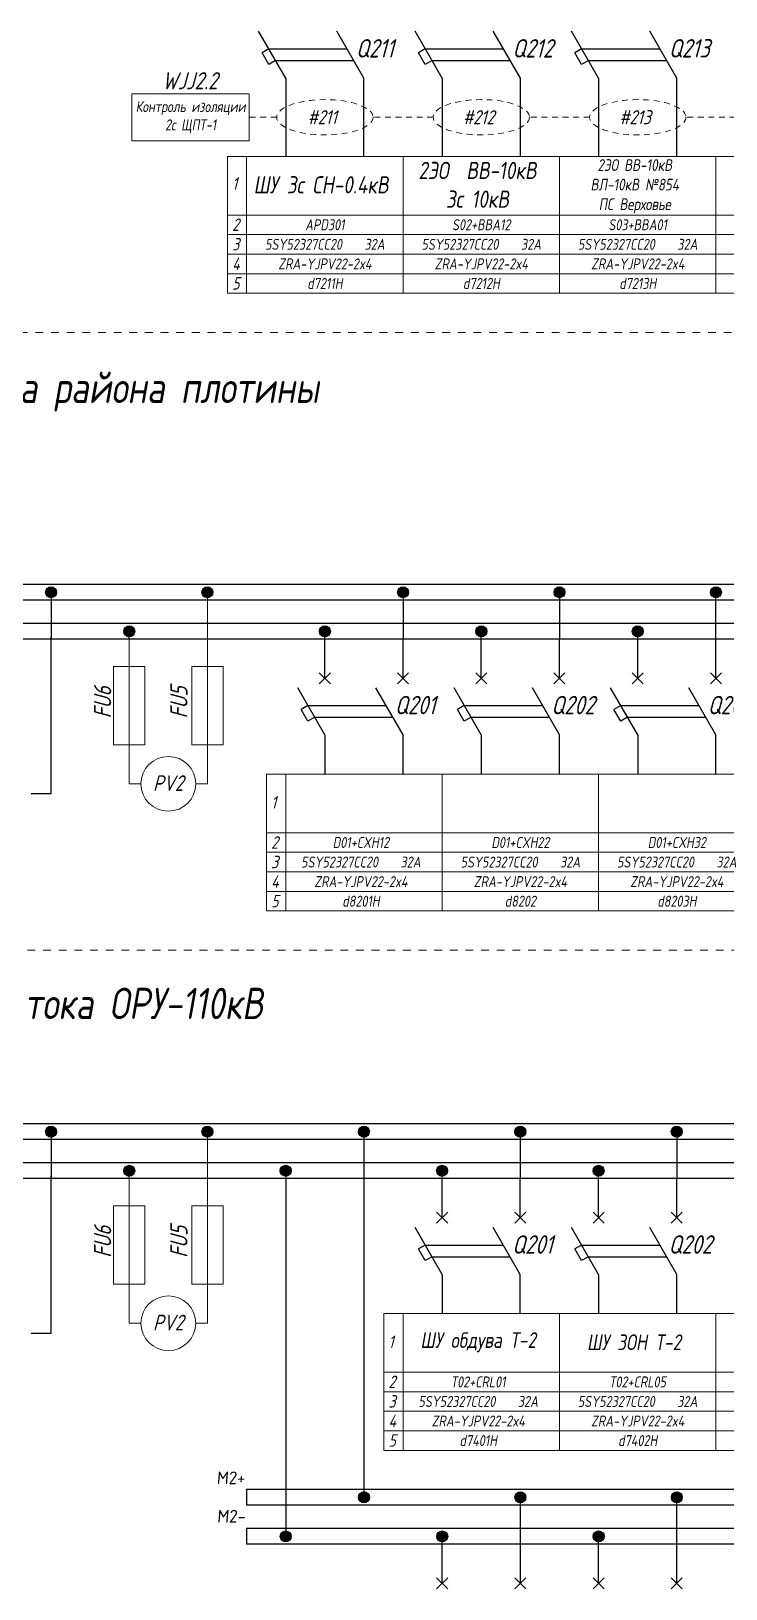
# Model space of a CAD drawing. Header units: millimetres. Extents: x 2704 to 4357, y 2919 to 4427.
# Drawn here: x 3487.6 to 3576.4, y 3116.5 to 3315.6 of the extents above; entities that cross this region are included whole.
import ezdxf
from ezdxf.enums import TextEntityAlignment as Align

# ---------------------------------------------------------------- set-up
doc = ezdxf.new("R2010")
doc.units = ezdxf.units.MM
doc.linetypes.add('JIS_02_0.7', pattern=[1.35, 0.75, -0.6])
doc.linetypes.add('JIS_02_1.0', pattern=[2, 1, -1])
doc.styles.add('eskdw', font='', dxfattribs={"oblique": 10})
doc.styles.get("Standard").update_dxf_attribs({"font": '', "oblique": 10, "height": 2.5})
doc.styles.add('Гост', font='', dxfattribs={"oblique": 10, "height": 1.4})
doc.styles.add('Шины', font='', dxfattribs={"oblique": 5, "height": 1.2})
doc.styles.get('eskdw').set_extended_font_data('GOST type A')
doc.styles.get('Standard').set_extended_font_data('GOST type A')
doc.styles.get('Гост').set_extended_font_data('GOST type A')
doc.styles.get('Шины').set_extended_font_data('GOST type B')

msp = doc.modelspace()

# ---------------------------------------------------------------- hatches: boundary and pattern name
for points in [[(3490.81, 3243.9, 1), (3489.41, 3243.9, 1)], [(3490.81, 3243.9, 1), (3489.41, 3243.9, 1)], [(3510.8, 3243.9, 1), (3509.4, 3243.9, 1)], [(3510.8, 3243.9, 1), (3509.4, 3243.9, 1)], [(3510.8, 3243.9, 1), (3509.4, 3243.9, 1)], [(3535.81, 3243.9, 1), (3534.41, 3243.9, 1)], [(3535.81, 3243.9, 1), (3534.41, 3243.9, 1)], [(3555.81, 3243.9, 1), (3554.41, 3243.9, 1)], [(3555.81, 3243.9, 1), (3554.41, 3243.9, 1)], [(3575.81, 3243.9, 1), (3574.41, 3243.9, 1)], [(3575.81, 3243.9, 1), (3574.41, 3243.9, 1)], [(3500.8, 3238.9, 1), (3499.4, 3238.9, 1)], [(3500.8, 3238.9, 1), (3499.4, 3238.9, 1)], [(3500.8, 3238.9, 1), (3499.4, 3238.9, 1)], [(3500.8, 3238.9, 1), (3499.4, 3238.9, 1)], [(3525.81, 3238.9, 1), (3524.41, 3238.9, 1)], [(3525.81, 3238.9, 1), (3524.41, 3238.9, 1)], [(3525.81, 3238.9, 1), (3524.41, 3238.9, 1)], [(3545.81, 3238.9, 1), (3544.41, 3238.9, 1)], [(3545.81, 3238.9, 1), (3544.41, 3238.9, 1)], [(3565.81, 3238.9, 1), (3564.41, 3238.9, 1)], [(3565.81, 3238.9, 1), (3564.41, 3238.9, 1)], [(3490.81, 3174.95, 1), (3489.41, 3174.95, 1)], [(3490.81, 3174.95, 1), (3489.41, 3174.95, 1)], [(3510.8, 3174.95, 1), (3509.4, 3174.95, 1)], [(3510.8, 3174.95, 1), (3509.4, 3174.95, 1)], [(3510.8, 3174.95, 1), (3509.4, 3174.95, 1)], [(3530.8, 3174.95, 1), (3529.4, 3174.95, 1)], [(3530.8, 3174.95, 1), (3529.4, 3174.95, 1)], [(3550.8, 3174.95, 1), (3549.4, 3174.95, 1)], [(3550.8, 3174.95, 1), (3549.4, 3174.95, 1)], [(3570.8, 3174.95, 1), (3569.4, 3174.95, 1)], [(3570.8, 3174.95, 1), (3569.4, 3174.95, 1)], [(3500.8, 3169.95, 1), (3499.4, 3169.95, 1)], [(3500.8, 3169.95, 1), (3499.4, 3169.95, 1)], [(3500.8, 3169.95, 1), (3499.4, 3169.95, 1)], [(3500.8, 3169.95, 1), (3499.4, 3169.95, 1)], [(3520.8, 3169.95, 1), (3519.4, 3169.95, 1)], [(3520.8, 3169.95, 1), (3519.4, 3169.95, 1)], [(3520.8, 3169.95, 1), (3519.4, 3169.95, 1)], [(3540.8, 3169.95, 1), (3539.4, 3169.95, 1)], [(3540.8, 3169.95, 1), (3539.4, 3169.95, 1)], [(3540.8, 3169.95, 1), (3539.4, 3169.95, 1)], [(3560.8, 3169.95, 1), (3559.4, 3169.95, 1)], [(3560.8, 3169.95, 1), (3559.4, 3169.95, 1)], [(3530.81, 3128.21, 1), (3529.41, 3128.21, 1)], [(3550.81, 3128.21, 1), (3549.41, 3128.21, 1)], [(3570.81, 3128.21, 1), (3569.41, 3128.21, 1)], [(3520.81, 3123.21, 1), (3519.41, 3123.21, 1)], [(3520.81, 3123.21, 1), (3519.41, 3123.21, 1)], [(3540.81, 3123.21, 1), (3539.41, 3123.21, 1)], [(3540.81, 3123.21, 1), (3539.41, 3123.21, 1)], [(3560.81, 3123.21, 1), (3559.41, 3123.21, 1)], [(3560.81, 3123.21, 1), (3559.41, 3123.21, 1)]]:
    msp.add_hatch(color=256).paths.add_polyline_path(points)

# ---------------------------------------------------------------- linework, layer by layer
for p, q in [((3520.11, 3309.62), (3516.64, 3315.62)), ((3530.11, 3309.62), (3526.64, 3315.62)), ((3540.11, 3309.62), (3536.64, 3315.62)), ((3550.11, 3309.62), (3546.64, 3315.62)), ((3560.11, 3309.62), (3556.64, 3315.62)), ((3570.11, 3309.62), (3566.64, 3315.62)), ((3517.94, 3313.37), (3517.08, 3312.87)), ((3517.51, 3314.12), (3517.51, 3314.12)), ((3517.51, 3314.12), (3517.51, 3314.12)), ((3517.94, 3313.37), (3527.94, 3313.37)), ((3527.51, 3314.12), (3527.51, 3314.12)), ((3537.94, 3313.37), (3537.08, 3312.87)), ((3537.94, 3313.37), (3547.94, 3313.37)), ((3547.51, 3314.12), (3547.51, 3314.12)), ((3557.94, 3313.37), (3557.08, 3312.87)), ((3557.94, 3313.37), (3567.94, 3313.37)), ((3567.51, 3314.12), (3567.51, 3314.12)), ((3517.94, 3311.37), (3517.08, 3312.87)), ((3518.81, 3311.87), (3517.94, 3311.37)), ((3518.81, 3311.87), (3528.81, 3311.87)), ((3537.94, 3311.37), (3537.08, 3312.87)), ((3538.81, 3311.87), (3537.94, 3311.37)), ((3538.81, 3311.87), (3548.81, 3311.87)), ((3557.94, 3311.37), (3557.08, 3312.87)), ((3558.81, 3311.87), (3557.94, 3311.37)), ((3558.81, 3311.87), (3568.81, 3311.87)), ((3520.11, 3309.62), (3520.11, 3304.62)), ((3530.11, 3304.62), (3530.11, 3309.62)), ((3540.11, 3309.62), (3540.11, 3304.62)), ((3550.11, 3304.62), (3550.11, 3309.62)), ((3560.11, 3309.62), (3560.11, 3304.62)), ((3570.11, 3304.62), (3570.11, 3309.62)), ((3520.11, 3304.62), (3520.11, 3299.62)), ((3530.11, 3299.62), (3530.11, 3304.62)), ((3540.11, 3304.62), (3540.11, 3299.62)), ((3550.11, 3299.62), (3550.11, 3304.62)), ((3560.11, 3304.62), (3560.11, 3299.62)), ((3570.11, 3299.62), (3570.11, 3304.62)), ((3660.1, 3244.9), (3475.11, 3244.9)), ((3490.11, 3243.9), (3490.11, 3237.9)), ((3535.11, 3243.9), (3535.11, 3237.9)), ((3555.11, 3243.9), (3555.11, 3237.9)), ((3575.11, 3237.9), (3575.11, 3243.9)), ((3575.11, 3237.9), (3575.11, 3243.9)), ((3575.11, 3237.9), (3575.11, 3243.9)), ((3660.1, 3242.9), (3475.11, 3242.9)), ((3660.1, 3239.9), (3475.11, 3239.9)), ((3660.1, 3237.9), (3475.11, 3237.9)), ((3490.11, 3218.16), (3490.11, 3238.2)), ((3500.1, 3237.9), (3500.1, 3238.9)), ((3500.1, 3237.9), (3500.1, 3238.9)), ((3500.1, 3237.9), (3500.1, 3238.9)), ((3525.11, 3232.9), (3525.11, 3238.9)), ((3525.11, 3237.9), (3525.11, 3238.9)), ((3525.11, 3237.9), (3525.11, 3238.9)), ((3535.11, 3232.9), (3535.11, 3237.9)), ((3535.11, 3232.9), (3535.11, 3237.9)), ((3545.11, 3232.9), (3545.11, 3238.9)), ((3545.11, 3237.9), (3545.11, 3238.9)), ((3545.11, 3237.9), (3545.11, 3238.9)), ((3555.11, 3232.9), (3555.11, 3237.9)), ((3555.11, 3232.9), (3555.11, 3237.9)), ((3565.11, 3232.9), (3565.11, 3238.9)), ((3565.11, 3237.9), (3565.11, 3238.9)), ((3565.11, 3237.9), (3565.11, 3238.9)), ((3575.11, 3232.9), (3575.11, 3237.9)), ((3575.11, 3232.9), (3575.11, 3237.9)), ((3524.4, 3232.19), (3525.81, 3233.61)), ((3525.81, 3232.19), (3524.4, 3233.61)), ((3534.4, 3232.19), (3535.81, 3233.61)), ((3535.81, 3232.19), (3534.4, 3233.61)), ((3544.4, 3232.19), (3545.81, 3233.61)), ((3545.81, 3232.19), (3544.4, 3233.61)), ((3554.4, 3232.19), (3555.81, 3233.61)), ((3555.81, 3232.19), (3554.4, 3233.61)), ((3564.4, 3232.19), (3565.81, 3233.61)), ((3565.81, 3232.19), (3564.4, 3233.61)), ((3574.4, 3232.19), (3575.81, 3233.61)), ((3575.81, 3232.19), (3574.4, 3233.61)), ((3525.11, 3225.66), (3521.64, 3231.66)), ((3535.11, 3225.66), (3531.64, 3231.66)), ((3545.11, 3225.66), (3541.64, 3231.66)), ((3555.11, 3225.66), (3551.64, 3231.66)), ((3565.11, 3225.66), (3561.64, 3231.66)), ((3575.11, 3225.66), (3571.64, 3231.66)), ((3532.51, 3230.16), (3532.51, 3230.16)), ((3552.51, 3230.16), (3552.51, 3230.16)), ((3572.51, 3230.16), (3572.51, 3230.16)), ((3522.94, 3229.41), (3522.07, 3228.91)), ((3522.94, 3227.41), (3522.07, 3228.91)), ((3522.94, 3229.41), (3532.94, 3229.41)), ((3523.81, 3227.91), (3522.94, 3227.41)), ((3523.81, 3227.91), (3533.81, 3227.91)), ((3542.94, 3229.41), (3542.07, 3228.91)), ((3542.94, 3227.41), (3542.07, 3228.91)), ((3542.94, 3229.41), (3552.94, 3229.41)), ((3543.81, 3227.91), (3542.94, 3227.41)), ((3543.81, 3227.91), (3553.81, 3227.91)), ((3562.94, 3229.41), (3562.07, 3228.91)), ((3562.94, 3227.41), (3562.07, 3228.91)), ((3562.94, 3229.41), (3572.94, 3229.41)), ((3563.81, 3227.91), (3562.94, 3227.41)), ((3563.81, 3227.91), (3573.81, 3227.91)), ((3525.11, 3225.66), (3525.11, 3220.66)), ((3535.11, 3220.66), (3535.11, 3225.66)), ((3545.11, 3225.66), (3545.11, 3220.66)), ((3555.11, 3220.66), (3555.11, 3225.66)), ((3565.11, 3225.66), (3565.11, 3220.66)), ((3575.11, 3220.66), (3575.11, 3225.66)), ((3487.56, 3218.16), (3490.11, 3218.16)), ((3855.1, 3175.95), (3475.11, 3175.95)), ((3855.1, 3173.95), (3475.11, 3173.95)), ((3490.11, 3174.95), (3490.11, 3168.95)), ((3530.1, 3174.95), (3530.11, 3128.21)), ((3550.1, 3174.95), (3550.1, 3168.95)), ((3570.1, 3174.95), (3570.1, 3168.95)), ((3855.1, 3170.95), (3475.11, 3170.95)), ((3500.1, 3168.95), (3500.1, 3169.95)), ((3500.1, 3168.95), (3500.1, 3169.95)), ((3500.1, 3168.95), (3500.1, 3169.95)), ((3520.1, 3169.95), (3520.11, 3123.21)), ((3540.1, 3163.95), (3540.1, 3169.95)), ((3540.1, 3168.95), (3540.1, 3169.95)), ((3540.1, 3168.95), (3540.1, 3169.95)), ((3560.1, 3163.95), (3560.1, 3169.95)), ((3560.1, 3168.95), (3560.1, 3169.95)), ((3560.1, 3168.95), (3560.1, 3169.95)), ((3855.1, 3168.95), (3475.11, 3168.95)), ((3490.11, 3149.21), (3490.11, 3169.25)), ((3550.1, 3163.95), (3550.1, 3168.95)), ((3550.1, 3163.95), (3550.1, 3168.95)), ((3570.1, 3163.95), (3570.1, 3168.95)), ((3570.1, 3163.95), (3570.1, 3168.95)), ((3539.4, 3163.24), (3540.81, 3164.66)), ((3540.81, 3163.24), (3539.4, 3164.66)), ((3549.4, 3163.24), (3550.81, 3164.66)), ((3550.81, 3163.24), (3549.4, 3164.66)), ((3559.4, 3163.24), (3560.81, 3164.66)), ((3560.81, 3163.24), (3559.4, 3164.66)), ((3569.4, 3163.24), (3570.81, 3164.66)), ((3570.81, 3163.24), (3569.4, 3164.66)), ((3540.1, 3156.71), (3536.64, 3162.71)), ((3550.1, 3156.71), (3546.64, 3162.71)), ((3560.1, 3156.71), (3556.64, 3162.71)), ((3570.1, 3156.71), (3566.64, 3162.71)), ((3537.94, 3160.46), (3537.07, 3159.96)), ((3537.94, 3158.46), (3537.07, 3159.96)), ((3537.94, 3160.46), (3547.94, 3160.46)), ((3547.51, 3161.21), (3547.51, 3161.21)), ((3557.94, 3160.46), (3557.07, 3159.96)), ((3557.94, 3158.46), (3557.07, 3159.96)), ((3557.94, 3160.46), (3567.94, 3160.46)), ((3567.51, 3161.21), (3567.51, 3161.21)), ((3538.81, 3158.96), (3537.94, 3158.46)), ((3538.81, 3158.96), (3548.81, 3158.96)), ((3558.81, 3158.96), (3557.94, 3158.46)), ((3558.81, 3158.96), (3568.81, 3158.96)), ((3540.1, 3156.71), (3540.1, 3151.71)), ((3550.1, 3151.71), (3550.1, 3156.71)), ((3560.1, 3156.71), (3560.1, 3151.71)), ((3570.1, 3151.71), (3570.1, 3156.71)), ((3487.56, 3149.21), (3490.11, 3149.21)), ((3715.11, 3129.21), (3515.11, 3129.21)), ((3515.11, 3129.21), (3515.11, 3127.21)), ((3550.11, 3122.21), (3550.11, 3128.21)), ((3550.11, 3122.21), (3550.11, 3128.21)), ((3550.11, 3122.21), (3550.11, 3128.21)), ((3570.11, 3122.21), (3570.11, 3128.21)), ((3570.11, 3122.21), (3570.11, 3128.21)), ((3570.11, 3122.21), (3570.11, 3128.21)), ((3715.11, 3127.21), (3515.11, 3127.21)), ((3715.11, 3124.21), (3515.11, 3124.21)), ((3515.11, 3124.21), (3515.11, 3122.21)), ((3715.11, 3122.21), (3515.11, 3122.21)), ((3540.11, 3117.21), (3540.11, 3123.21)), ((3550.11, 3117.21), (3550.11, 3122.21)), ((3550.11, 3117.21), (3550.11, 3122.21)), ((3715.11, 3122.21), (3554.52, 3122.21)), ((3560.11, 3117.21), (3560.11, 3123.21)), ((3570.11, 3117.21), (3570.11, 3122.21)), ((3570.11, 3117.21), (3570.11, 3122.21)), ((3539.4, 3116.51), (3540.81, 3117.92)), ((3540.81, 3116.51), (3539.4, 3117.92)), ((3549.4, 3116.51), (3550.81, 3117.92)), ((3550.81, 3116.51), (3549.4, 3117.92)), ((3559.4, 3116.51), (3560.81, 3117.92)), ((3560.81, 3116.51), (3559.4, 3117.92)), ((3569.4, 3116.51), (3570.81, 3117.92)), ((3570.81, 3116.51), (3569.4, 3117.92))]:
    msp.add_line(p, q)
at = {"lineweight": 15}
for p, q in [((3500.45, 3301.62), (3500.45, 3307.62)), ((3500.45, 3307.62), (3515.45, 3307.62)), ((3515.45, 3307.62), (3515.45, 3304.62)), ((3515.45, 3304.62), (3515.45, 3301.62)), ((3515.45, 3301.62), (3500.45, 3301.62)), ((3510.1, 3243.9), (3510.1, 3229.67)), ((3500.1, 3239.41), (3500.1, 3219.67)), ((3500.1, 3239.41), (3500.1, 3234.41)), ((3500.1, 3239.41), (3500.1, 3234.41)), ((3500.1, 3238.9), (3500.1, 3234.41)), ((3510.1, 3239.41), (3510.1, 3234.41)), ((3510.1, 3239.41), (3510.1, 3234.41)), ((3510.1, 3234.41), (3510.1, 3239.41)), ((3510.1, 3239.41), (3510.1, 3234.41)), ((3502.1, 3234.41), (3498.1, 3234.41)), ((3498.1, 3234.41), (3498.1, 3224.41)), ((3500.1, 3234.41), (3500.1, 3224.41)), ((3502.1, 3224.41), (3502.1, 3234.41)), ((3512.1, 3234.41), (3508.1, 3234.41)), ((3508.1, 3234.41), (3508.1, 3224.41)), ((3510.1, 3234.41), (3510.1, 3224.41)), ((3512.1, 3234.41), (3512.1, 3224.41)), ((3498.1, 3224.41), (3502.1, 3224.41)), ((3500.1, 3219.41), (3500.1, 3224.41)), ((3508.1, 3224.41), (3512.1, 3224.41)), ((3510.1, 3219.41), (3510.1, 3224.41)), ((3500.1, 3219.41), (3501.6, 3219.41)), ((3510.1, 3219.41), (3508.6, 3219.41)), ((3509.1, 3219.41), (3509.1, 3219.41)), ((3510.1, 3174.95), (3510.1, 3160.72)), ((3500.1, 3170.46), (3500.1, 3150.72)), ((3500.1, 3170.46), (3500.1, 3165.46)), ((3500.1, 3170.46), (3500.1, 3165.46)), ((3500.1, 3169.95), (3500.1, 3165.46)), ((3510.1, 3170.46), (3510.1, 3165.46)), ((3510.1, 3170.46), (3510.1, 3165.46)), ((3510.1, 3165.46), (3510.1, 3170.46)), ((3510.1, 3170.46), (3510.1, 3165.46)), ((3502.1, 3165.46), (3498.1, 3165.46)), ((3498.1, 3165.46), (3498.1, 3155.46)), ((3500.1, 3165.46), (3500.1, 3155.46)), ((3502.1, 3155.46), (3502.1, 3165.46)), ((3512.1, 3165.46), (3508.1, 3165.46)), ((3508.1, 3165.46), (3508.1, 3155.46)), ((3510.1, 3165.46), (3510.1, 3155.46)), ((3512.1, 3165.46), (3512.1, 3155.46)), ((3498.1, 3155.46), (3502.1, 3155.46)), ((3500.1, 3150.46), (3500.1, 3155.46)), ((3508.1, 3155.46), (3512.1, 3155.46)), ((3510.1, 3150.46), (3510.1, 3155.46)), ((3500.1, 3150.46), (3501.6, 3150.46)), ((3510.1, 3150.46), (3508.6, 3150.46)), ((3509.1, 3150.46), (3509.1, 3150.46))]:
    msp.add_line(p, q, dxfattribs=at)
at = {"linetype": 'JIS_02_0.7', "lineweight": 15}
msp.add_line((3518.95, 3304.62), (3515.45, 3304.62), dxfattribs=at)
at = {"linetype": 'JIS_02_0.7', "lineweight": 13}
for p, q in [((3538.95, 3304.62), (3531.27, 3304.62)), ((3558.95, 3304.62), (3551.27, 3304.62)), ((3578.95, 3304.62), (3571.27, 3304.62))]:
    msp.add_line(p, q, dxfattribs=at)
at = {"lineweight": 9}
for p, q in [((3512.66, 3299.62), (3515.11, 3299.62)), ((3512.66, 3299.62), (3512.66, 3282.12)), ((3515.11, 3299.62), (3855.11, 3299.62)), ((3515.11, 3299.62), (3515.11, 3282.12)), ((3515.11, 3299.62), (3515.11, 3282.12)), ((3535.11, 3299.62), (3535.11, 3282.12)), ((3555.11, 3299.62), (3555.11, 3282.12)), ((3575.11, 3299.62), (3575.11, 3282.12)), ((3512.66, 3292.12), (3515.11, 3292.12)), ((3515.11, 3292.12), (3855.11, 3292.12)), ((3512.66, 3289.62), (3515.11, 3289.62)), ((3515.11, 3289.62), (3855.11, 3289.62)), ((3512.66, 3287.12), (3515.11, 3287.12)), ((3515.11, 3287.12), (3855.11, 3287.12)), ((3512.66, 3284.62), (3515.11, 3284.62)), ((3515.11, 3284.62), (3855.11, 3284.62)), ((3512.66, 3282.12), (3515.11, 3282.12)), ((3515.11, 3282.12), (3855.11, 3282.12)), ((3517.66, 3220.66), (3517.66, 3203.16)), ((3517.66, 3220.66), (3517.66, 3203.16)), ((3517.66, 3220.66), (3517.66, 3203.16)), ((3517.66, 3220.66), (3517.66, 3203.16)), ((3520.11, 3220.66), (3517.66, 3220.66)), ((3520.11, 3220.66), (3660.1, 3220.66)), ((3520.11, 3220.66), (3520.11, 3203.16)), ((3540.11, 3220.66), (3540.11, 3203.16)), ((3560.11, 3220.66), (3560.11, 3203.16)), ((3520.11, 3213.16), (3517.66, 3213.16)), ((3520.11, 3213.16), (3660.1, 3213.16)), ((3520.11, 3210.66), (3517.66, 3210.66)), ((3520.11, 3210.66), (3660.1, 3210.66)), ((3520.11, 3208.16), (3517.66, 3208.16)), ((3520.11, 3208.16), (3660.1, 3208.16)), ((3520.11, 3205.66), (3517.66, 3205.66)), ((3520.11, 3205.66), (3660.1, 3205.66)), ((3520.11, 3203.16), (3517.66, 3203.16)), ((3520.11, 3203.16), (3660.1, 3203.16)), ((3532.66, 3151.71), (3532.66, 3134.21)), ((3532.66, 3151.71), (3532.66, 3134.21)), ((3532.66, 3151.71), (3532.66, 3134.21)), ((3532.66, 3151.71), (3532.66, 3134.21)), ((3535.1, 3151.71), (3532.66, 3151.71)), ((3535.1, 3151.71), (3855.1, 3151.71)), ((3535.1, 3151.71), (3535.1, 3134.21)), ((3555.1, 3151.71), (3555.1, 3134.21)), ((3575.1, 3151.71), (3575.1, 3134.21)), ((3535.1, 3144.21), (3532.66, 3144.21)), ((3535.1, 3144.21), (3855.1, 3144.21)), ((3535.1, 3141.71), (3532.66, 3141.71)), ((3535.1, 3141.71), (3855.1, 3141.71)), ((3535.1, 3139.21), (3532.66, 3139.21)), ((3535.1, 3139.21), (3855.1, 3139.21)), ((3535.1, 3136.71), (3532.66, 3136.71)), ((3535.1, 3136.71), (3855.1, 3136.71)), ((3535.1, 3134.21), (3532.66, 3134.21)), ((3535.1, 3134.21), (3855.1, 3134.21))]:
    msp.add_line(p, q, dxfattribs=at)
at = {"linetype": 'JIS_02_1.0', "lineweight": 15}
for p, q in [((3865.11, 3277.12), (3045.32, 3277.12)), ((3866.09, 3198.16), (3064.33, 3198.17))]:
    msp.add_line(p, q, dxfattribs=at)
for centre in [(3490.11, 3243.9), (3490.11, 3243.9), (3510.1, 3243.9), (3510.1, 3243.9), (3510.1, 3243.9), (3535.11, 3243.9), (3535.11, 3243.9), (3555.11, 3243.9), (3555.11, 3243.9), (3575.11, 3243.9), (3575.11, 3243.9), (3500.1, 3238.9), (3500.1, 3238.9), (3500.1, 3238.9), (3500.1, 3238.9), (3525.11, 3238.9), (3525.11, 3238.9), (3525.11, 3238.9), (3545.11, 3238.9), (3545.11, 3238.9), (3565.11, 3238.9), (3565.11, 3238.9), (3490.11, 3174.95), (3490.11, 3174.95), (3510.1, 3174.95), (3510.1, 3174.95), (3510.1, 3174.95), (3530.1, 3174.95), (3530.1, 3174.95), (3550.1, 3174.95), (3550.1, 3174.95), (3570.1, 3174.95), (3570.1, 3174.95), (3500.1, 3169.95), (3500.1, 3169.95), (3500.1, 3169.95), (3500.1, 3169.95), (3520.1, 3169.95), (3520.1, 3169.95), (3520.1, 3169.95), (3540.1, 3169.95), (3540.1, 3169.95), (3540.1, 3169.95), (3560.1, 3169.95), (3560.1, 3169.95), (3530.11, 3128.21), (3550.11, 3128.21), (3570.11, 3128.21), (3520.11, 3123.21), (3520.11, 3123.21), (3540.11, 3123.21), (3540.11, 3123.21), (3560.11, 3123.21), (3560.11, 3123.21)]:
    msp.add_circle(centre, 0.7)
at = {"lineweight": 15}
for centre in [(3505.1, 3219.41), (3505.1, 3150.46)]:
    msp.add_circle(centre, 3.5, dxfattribs=at)
at = {"linetype": 'JIS_02_0.7', "lineweight": 13}
for centre in [(3525.11, 3304.62), (3545.11, 3304.62), (3565.11, 3304.62)]:
    msp.add_ellipse(centre, major_axis=(6.16, 0), ratio=0.365853, dxfattribs=at)

# ---------------------------------------------------------------- texts
at = {"style": 'eskdw', "oblique": 15}
for s, p in [('Q211', (3529.07, 3312.25)), ('Q212', (3549.07, 3312.25)), ('Q213', (3569.07, 3312.25)), ('Q201', (3534.04, 3228.3)), ('Q202', (3554.04, 3228.3)), ('Q203', (3574.04, 3228.3)), ('Q201', (3549.04, 3159.35)), ('Q202', (3569.04, 3159.35))]:
    msp.add_text(s, height=2.355, dxfattribs=at).set_placement(p)
at = {"lineweight": 15, "style": 'eskdw', "oblique": 15}
for s, height, p in [('WJJ2.2', 2.2, (3504.31, 3308.18)), ('PV2', 2, (3503.14, 3218.5)), ('PV2', 2, (3503.14, 3149.55))]:
    msp.add_text(s, height=height, dxfattribs=at).set_placement(p)
at = {"lineweight": 9, "style": 'eskdw', "oblique": 15}
for s, p in [('#211', (3524.76, 3304.62)), ('#212', (3544.76, 3304.62)), ('#213', (3564.76, 3304.62))]:
    msp.add_text(s, height=1.8, dxfattribs=at).set_placement(p, align=Align.MIDDLE_CENTER)
at = {"lineweight": 9, "oblique": 15}
for s, style, p in [('1', 'eskdw', (3513.25, 3295.34)), ('2', 'eskdw', (3513.25, 3290.08)), ('3', 'eskdw', (3513.25, 3287.58)), ('4', 'eskdw', (3513.25, 3285.08)), ('5', 'eskdw', (3513.25, 3282.58)), ('1', 'eskdw', (3518.24, 3216.24)), ('2', 'Гост', (3518.24, 3211.12)), ('3', 'Гост', (3518.24, 3208.62)), ('4', 'Гост', (3518.24, 3206.12)), ('5', 'Гост', (3518.24, 3203.62)), ('1', 'eskdw', (3533.24, 3147.29)), ('2', 'Гост', (3533.24, 3142.17)), ('3', 'Гост', (3533.24, 3139.67)), ('4', 'Гост', (3533.24, 3137.17)), ('5', 'Гост', (3533.24, 3134.67))]:
    msp.add_text(s, height=1.6, dxfattribs=dict(at, style=style)).set_placement(p)
at = {"color": 0, "lineweight": 15, "style": 'eskdw', "oblique": 15}
for s, p in [('FU6', (3497.8, 3227.77)), ('FU5', (3507.55, 3227.76)), ('FU6', (3497.8, 3158.82)), ('FU5', (3507.55, 3158.81))]:
    msp.add_text(s, height=2.2, rotation=90, dxfattribs=at).set_placement(p)
at = {"lineweight": 15, "insert": (3507.95, 3304.62), "char_height": 1.4, "attachment_point": 5, "style": 'Гост'}
msp.add_mtext_dynamic_manual_height_columns('Контроль изоляции\\P2с ЩПТ-1', width=15, gutter_width=6, heights=[0], dxfattribs=at)
at = {"lineweight": 9, "attachment_point": 5, "style": 'Гост'}
for s, insert, char_height, width in [('\\pl-0.99;2ЭО  ВВ-10кВ \\P3с 10кВ ', (3545.11, 3295.98), 2.2, 20), ('\\pl-0.675;2ЭО ВВ-10кВ \\PВЛ-10кВ №854\\PПС Верховье', (3565.07, 3295.8), 1.5, 20), ('\\pl-0.99;ШУ 3с СН-0.4кВ', (3525.11, 3295.98), 2.2, 19.6502), ('{\\fGOST 2.304 type A|b0|i0|c204|p34;APD301}', (3525.11, 3290.87), 1.4, 20), ('{\\fGOST 2.304 type A|b0|i0|c204|p34;5SY52327CC20    32А}', (3525.11, 3288.37), 1.4, 20), ('{\\fGOST 2.304 type A|b0|i0|c204|p34;ZRA-YJPV22-2x4}', (3525.11, 3285.87), 1.4, 20), ('{\\fGOST 2.304 type A|b0|i0|c204|p34;d7211H}', (3525.11, 3283.37), 1.4, 20), ('{\\fGOST 2.304 type A|b0|i0|c204|p34;ШУ} {\\fGOST 2.304 type A|b0|i0|c204|p34;обдува} {\\fGOST 2.304 type A|b0|i0|c204|p34;Т}-2', (3544.72, 3148.03), 2, 20), ('\\pl-0.9;{\\fGOST 2.304 type A|b0|i0|c204|p34;ШУ} {\\fGOST 2.304 type A|b0|i0|c204|p34;ЗОН} {\\fGOST 2.304 type A|b0|i0|c204|p34;Т}-2', (3565.1, 3148.03), 2, 20)]:
    msp.add_mtext(s, dxfattribs=dict(at, insert=insert, char_height=char_height, width=width))
at = {"lineweight": 9, "char_height": 1.4, "width": 20, "attachment_point": 5}
for s, insert in [('{\\fGOST 2.304 type A|b0|i0|c204|p34;S02+BBA12}', (3545.11, 3290.87)), ('{\\fGOST 2.304 type A|b0|i0|c204|p34;S03+BBA01}', (3565.11, 3290.87)), ('{\\fGOST 2.304 type A|b0|i0|c204|p34;5SY52327CC20    32А}', (3545.11, 3288.37)), ('{\\fGOST 2.304 type A|b0|i0|c204|p34;5SY52327CC20    32А}', (3565.11, 3288.37)), ('{\\fGOST 2.304 type A|b0|i0|c204|p34;ZRA-YJPV22-2x4}', (3545.11, 3285.87)), ('{\\fGOST 2.304 type A|b0|i0|c204|p34;ZRA-YJPV22-2x4}', (3565.11, 3285.87)), ('{\\fGOST 2.304 type A|b0|i0|c204|p34;d7212H}', (3545.11, 3283.37)), ('{\\fGOST 2.304 type A|b0|i0|c204|p34;d7213H}', (3565.11, 3283.37)), ('{\\fGOST 2.304 type A|b0|i0|c0|p34;D\\fGOST 2.304 type A|b0|i0|c204|p34;0\\fGOST 2.304 type A|b0|i0|c0|p34;1\\fGOST 2.304 type A|b0|i0|c204|p34;+C\\fGOST 2.304 type A|b0|i0|c0|p34;XH12}', (3529.72, 3211.91)), ('{\\fGOST 2.304 type A|b0|i0|c0|p34;D01+CXH22}', (3550.11, 3211.91)), ('{\\fGOST 2.304 type A|b0|i0|c0|p34;D\\fGOST 2.304 type A|b0|i0|c204|p34;0\\fGOST 2.304 type A|b0|i0|c0|p34;1\\fGOST 2.304 type A|b0|i0|c204|p34;+\\fGOST 2.304 type A|b0|i0|c0|p34;CXH32}', (3570.11, 3211.91)), ('{\\fGOST 2.304 type A|b0|i0|c204|p34;5SY52327CC20    32А}', (3529.72, 3209.41)), ('{\\fGOST 2.304 type A|b0|i0|c204|p34;5SY52327CC20    32А}', (3550.11, 3209.41)), ('{\\fGOST 2.304 type A|b0|i0|c204|p34;5SY52327CC20    32А}', (3570.11, 3209.41)), ('{\\fGOST 2.304 type A|b0|i0|c204|p34;ZRA-YJPV22-2x4}', (3529.72, 3206.91)), ('{\\fGOST 2.304 type A|b0|i0|c204|p34;ZRA-YJPV22-2x4}', (3550.11, 3206.91)), ('{\\fGOST 2.304 type A|b0|i0|c204|p34;ZRA-YJPV22-2x4}', (3570.11, 3206.91)), ('{\\fGOST 2.304 type A|b0|i0|c204|p34;d\\fGOST 2.304 type A|b0|i0|c0|p34;82\\fGOST 2.304 type A|b0|i0|c204|p34;01H}', (3529.72, 3204.41)), ('{\\fGOST 2.304 type A|b0|i0|c204|p34;d\\fGOST 2.304 type A|b0|i0|c0|p34;8202}', (3550.11, 3204.41)), ('{\\fGOST 2.304 type A|b0|i0|c204|p34;d\\fGOST 2.304 type A|b0|i0|c0|p34;82\\fGOST 2.304 type A|b0|i0|c204|p34;03H}', (3570.11, 3204.41)), ('{\\fGOST 2.304 type A|b0|i0|c204|p34;Т02+CRL01}', (3544.72, 3142.96)), ('{\\fGOST 2.304 type A|b0|i0|c204|p34;Т02+CRL05}', (3565.1, 3142.96)), ('{\\fGOST 2.304 type A|b0|i0|c204|p34;5SY52327CC20    32А}', (3544.72, 3140.46)), ('{\\fGOST 2.304 type A|b0|i0|c204|p34;5SY52327CC20    32А}', (3565.1, 3140.46)), ('{\\fGOST 2.304 type A|b0|i0|c204|p34;ZRA-YJPV22-2x4}', (3544.72, 3137.96)), ('{\\fGOST 2.304 type A|b0|i0|c204|p34;ZRA-YJPV22-2x4}', (3565.1, 3137.96)), ('{\\fGOST 2.304 type A|b0|i0|c204|p34;d7401H}', (3544.72, 3135.46)), ('{\\fGOST 2.304 type A|b0|i0|c204|p34;d7402H}', (3565.1, 3135.46))]:
    msp.add_mtext(s, dxfattribs=dict(at, insert=insert))
at = {"char_height": 4, "attachment_point": 5, "style": 'Гост'}
for s, width, insert in [('Шкаф распределения оперативного тока района плотины =Е02+BUA12', 122.467, (3464.85, 3266.74)), ('Шкаф распределения оперативного тока ОРУ-110кВ =Е02+BUA11', 112.3099, (3464.85, 3188))]:
    msp.add_mtext_dynamic_manual_height_columns(s, width=width, gutter_width=7, heights=[0], dxfattribs=dict(at, insert=insert))
at = {"lineweight": 9, "char_height": 1.5, "attachment_point": 1, "style": 'Шины'}
for s, insert in [(' {\\H1.0833x;М2+}', (3511.25, 3131.51)), (' {\\H1.0833x;М2-}', (3511.31, 3126.6))]:
    msp.add_mtext_dynamic_manual_height_columns(s, width=3.866, gutter_width=6, heights=[0], dxfattribs=dict(at, insert=insert))

doc.saveas('drawing.dxf')
